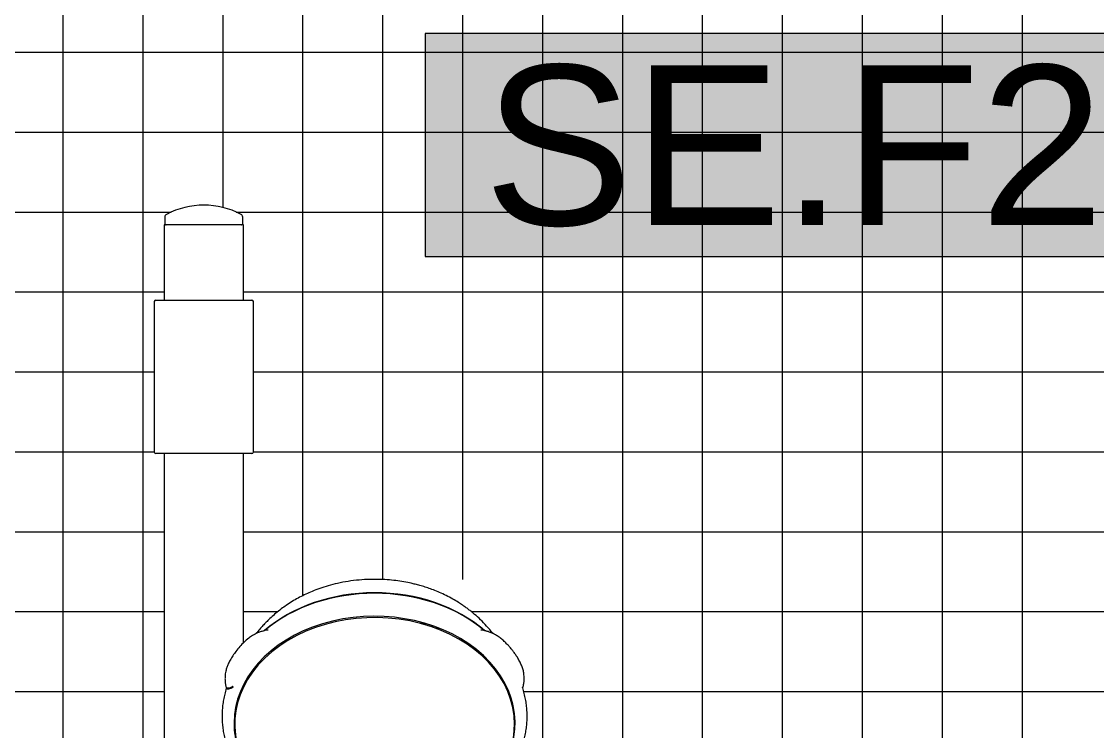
# Model space of a CAD drawing. Header units: centimetres. Extents: x -3207095 to 15275363, y -32656 to 4798027.
# Drawn here: x 710303 to 710353.5, y 4438151.5 to 4438184.8 of the extents above; entities that cross this region are included whole.
import ezdxf
from ezdxf.enums import TextEntityAlignment as Align

# ---------------------------------------------------------------- set-up
doc = ezdxf.new("R2010")
doc.units = ezdxf.units.CM
doc.linetypes.add('DUZ', pattern=[500, 500])
doc.layers.get('0').update_dxf_attribs({"color": 1, "linetype": 'DUZ'})
for name, color, linetype in [('a_seramik', 241, 'Continuous'), ('a_vitrifiye', 195, 'Continuous'), ('a_yazi', 105, 'Continuous')]:
    doc.layers.add(name, color=color, linetype=linetype)
doc.styles.add('KOD', font='arial.ttf')

# ---------------------------------------------------------------- blocks, each defined once
blk = doc.blocks.new('ELDUSU')
for p, q in [((38495.25, -2115.72), (38495.2, -2117.63)), ((38519.67, -2117.63), (38519.62, -2115.72)), ((38519.84, -2118.14), (38495.04, -2118.14)), ((38495.04, -2118.14), (38495.04, -2141.67)), ((38519.84, -2141.67), (38519.84, -2118.14)), ((38491.94, -2142.17), (38491.94, -2189.17)), ((38492.44, -2141.67), (38522.44, -2141.67)), ((38522.94, -2189.17), (38522.94, -2142.17)), ((38522.44, -2189.67), (38492.44, -2189.67)), ((38495.04, -2189.67), (38495.04, -2451.05)), ((38519.84, -2248.9), (38519.84, -2189.67)), ((38517.07, -2270.99), (38517.07, -2271.02)), ((38517.07, -2271.02), (38517.07, -2271.02)), ((38516.89, -2273.71), (38517.06, -2273.71)), ((38517.06, -2273.77), (38516.9, -2273.77)), ((38517.04, -2273), (38516.91, -2273.08)), ((38516.93, -2273.77), (38516.93, -2274.63)), ((38516.94, -2272.38), (38517.04, -2272.44)), ((38517.06, -2271.73), (38517, -2271.73)), ((38517.04, -2272.44), (38517.04, -2272.72)), ((38517.09, -2273.26), (38517.09, -2274.34)), ((38604.59, -2274.34), (38604.59, -2273.85)), ((38604.64, -2273.75), (38604.64, -2272.61))]:
    blk.add_line(p, q)
for centre, radius, start, end in [((38507.44, -2136.98), 25, 62.2169, 117.7831), ((38496.25, -2115.75), 1, 117.7831, 178.5), ((38518.62, -2115.75), 1, 1.5, 62.2169), ((38495.7, -2117.64), 0.5, 178.5, 270), ((38519.17, -2117.64), 0.5, 270, 1.5), ((38492.44, -2142.17), 0.5, 90, 180), ((38522.44, -2142.17), 0.5, 0, 90), ((38492.44, -2189.17), 0.5, 180, 270), ((38522.44, -2189.17), 0.5, 270, 0), ((38585.44, -2222.18), 22.69, 243.462, 251.6514), ((38527.34, -2245.48), 0.598, 76.5445, 111.8018), ((38594.33, -2245.36), 0.489, 65.9725, 106.6283), ((38514.75, -2262.57), 0.39, 186.8794, 242.2006), ((38606.9, -2262.53), 0.423, 296.7214, 357.6609), ((38573.83, -2273.33), 30.81, 358.8568, 4.5158), ((38542.49, -2272.72), 25.45, 179.3652, 180.6348), ((38573.91, -2274.03), 30.73, 353.4517, 0.1515), ((38566.77, -2272.54), 37.87, 359.9171, 1.3982)]:
    blk.add_arc(centre, radius, start, end)
for centre, major_axis, ratio, start_param, end_param in [((38560.84, -2268.23), (45.91, 0), 0.762289, 0.724591, 2.418864), ((38560.84, -2268.66), (-46.25, 0), 0.762289, 3.876812, 5.548408), ((38560.84, -2274.34), (43.75, 0), 0.762289, 0, 3.710635), ((38560.84, -2274.08), (-43.95, 0), 0.762289, 2.710797, 6.283185), ((38560.84, -2274.34), (43.8, 0), 0.762289, 1.107685, 1.160845), ((38560.84, -2268.23), (45.91, 0), 0.762289, -3.293697, -3.28233), ((38560.84, -2268.38), (45.45, 0), 0.762289, -3.305933, -3.29353), ((38560.84, -2269.03), (45.45, 0), 0.762289, -3.32738, -3.315143), ((38516.4, -2262.94), (-0.266, 0.423), 0.667929, 4.775853, 5.421914), ((38560.84, -2273.26), (43.75, 0), 0.762289, 2.967135, 3.141593), ((38560.84, -2273.26), (43.75, 0), 0.762289, 0, 0.174458), ((38560.84, -2273.56), (0, 43.84), 1, 1.512886, 1.528967), ((38560.84, -2272.72), (-43.8, 0), 0.762289, 6.219227, 6.253501), ((38560.84, -2273.11), (43.95, 0), 0.762289, 3.156082, 3.187115), ((38560.84, -2274.08), (-43.95, 0), 0.762289, 0, 0.477187), ((38560.84, -2271.49), (-43.95, 0), 0.762289, 0.068055, 0.096046), ((38560.84, -2272.72), (-43.8, 0), 0.762289, 0.029685, 0.047786), ((38560.84, -2274.34), (43.75, 0), 0.762289, 5.859566, 6.283185)]:
    blk.add_ellipse(centre, major_axis=major_axis, ratio=ratio, start_param=start_param, end_param=end_param)
for points, knots in [([(38597.85, -2245.99), (38597.52, -2245.57), (38596.58, -2244.42), (38594.98, -2242.66), (38593.09, -2240.83), (38591.5, -2239.46), (38590.24, -2238.47), (38589.28, -2237.76), (38588.24, -2237.04), (38586.93, -2236.18), (38585.23, -2235.16), (38583.26, -2234.12), (38581.23, -2233.17), (38579.3, -2232.38), (38577.5, -2231.73), (38575.84, -2231.2), (38574.32, -2230.77), (38572.61, -2230.34), (38570.57, -2229.91), (38568.1, -2229.51), (38565.4, -2229.21), (38562.47, -2229.04), (38559.33, -2229.03), (38555.98, -2229.22), (38552.6, -2229.64), (38549.36, -2230.25), (38546.4, -2231.01), (38543.76, -2231.85), (38541.42, -2232.75), (38539.33, -2233.67), (38537.39, -2234.64), (38535.48, -2235.71), (38533.7, -2236.84), (38532, -2238.04), (38530.39, -2239.28), (38528.86, -2240.59), (38527.54, -2241.84), (38526.42, -2242.97), (38525.4, -2244.08), (38524.54, -2245.1), (38524, -2245.76), (38523.8, -2246.02)], [0.1199866, 0.1199866, 0.1199866, 0.1199866, 0.1345754, 0.1605379, 0.1843613, 0.2059604, 0.2173952, 0.2278476, 0.2382993, 0.2515517, 0.2702477, 0.2917355, 0.3120692, 0.3308696, 0.3481382, 0.3638846, 0.3781316, 0.3909466, 0.4118074, 0.4345067, 0.459037, 0.4854171, 0.5137135, 0.5440433, 0.5758828, 0.6058849, 0.6335437, 0.658761, 0.6814382, 0.7015287, 0.720799, 0.7402716, 0.7606298, 0.7775762, 0.7967532, 0.8157365, 0.8320932, 0.8458506, 0.8588437, 0.8730537, 0.8821496, 0.8821496, 0.8821496, 0.8821496]), ([(38526.28, -2245.13), (38526.37, -2245.05), (38526.46, -2244.98), (38527.61, -2244), (38528.74, -2243.13), (38531.12, -2241.49), (38532.39, -2240.71), (38536.3, -2238.53), (38539.08, -2237.31), (38544.97, -2235.3), (38548.09, -2234.52), (38554.39, -2233.5), (38557.59, -2233.24), (38564.11, -2233.24), (38567.32, -2233.5), (38573.61, -2234.53), (38576.73, -2235.31), (38582.62, -2237.32), (38585.39, -2238.54), (38589.31, -2240.72), (38590.57, -2241.5), (38592.96, -2243.15), (38594.09, -2244.01), (38595.22, -2244.98), (38595.3, -2245.04), (38595.37, -2245.1)], [0.2474426, 0.2474426, 0.2474426, 0.2474426, 0.25, 0.25, 0.28125, 0.28125, 0.3125, 0.3125, 0.375, 0.375, 0.4375, 0.4375, 0.5, 0.5, 0.5625, 0.5625, 0.625, 0.625, 0.6875, 0.6875, 0.71875, 0.71875, 0.75, 0.75, 0.7521277, 0.7521277, 0.7521277, 0.7521277]), ([(38527.14, -2244.92), (38526.93, -2244.97), (38526.68, -2245.03), (38526.35, -2245.12), (38526.12, -2245.18), (38525.8, -2245.26), (38525.36, -2245.4), (38524.82, -2245.58), (38523.91, -2245.93), (38522.73, -2246.52), (38521.33, -2247.53), (38520, -2248.69), (38518.67, -2250.08), (38517.52, -2251.5), (38516.5, -2252.93), (38515.69, -2254.24), (38515.07, -2255.46), (38514.69, -2256.39), (38514.45, -2257.13), (38514.28, -2257.8), (38514.14, -2258.6), (38514.08, -2259.34), (38514.06, -2259.93), (38514.06, -2260.33), (38514.07, -2260.69), (38514.09, -2261.08), (38514.13, -2261.48), (38514.2, -2261.91), (38514.27, -2262.3), (38514.31, -2262.48), (38514.33, -2262.58)], [0, 0, 0, 0, 0.022862, 0.031975, 0.037361, 0.049315, 0.070078, 0.092777, 0.117502, 0.186297, 0.24672, 0.324606, 0.403131, 0.489656, 0.560796, 0.632202, 0.693361, 0.743932, 0.768048, 0.797709, 0.833319, 0.87196, 0.892663, 0.908585, 0.922172, 0.937055, 0.956071, 0.977412, 0.989947, 1, 1, 1, 1]), ([(38527.58, -2244.92), (38527.58, -2244.92), (38527.57, -2244.92), (38527.55, -2244.92), (38527.5, -2244.93), (38527.46, -2244.9), (38527.46, -2244.9)], [0.832246, 0.832246, 0.832246, 0.832246, 0.8460442, 0.8606249, 0.9899866, 1, 1, 1, 1]), ([(38580.97, -2244.37), (38580.96, -2244.41), (38580.93, -2244.44), (38580.9, -2244.46), (38580.87, -2244.49), (38580.82, -2244.51), (38580.77, -2244.52), (38580.72, -2244.53), (38580.66, -2244.53), (38580.6, -2244.52), (38580.54, -2244.51), (38580.47, -2244.49), (38580.4, -2244.47)], [0.5810946, 0.5810946, 0.5810946, 0.5810946, 0.678634, 0.678634, 0.678634, 0.7845952, 0.7845952, 0.7845952, 0.8918316, 0.8918316, 0.8918316, 1, 1, 1, 1]), ([(38594.18, -2244.89), (38594.17, -2244.89), (38594.13, -2244.9), (38594.09, -2244.9), (38594.09, -2244.9), (38594.09, -2244.9)], [0, 0, 0, 0, 0.0088506, 0.0977156, 0.1284092, 0.1284092, 0.1284092, 0.1284092]), ([(38607.33, -2262.56), (38607.38, -2262.34), (38607.47, -2261.95), (38607.55, -2261.35), (38607.61, -2260.66), (38607.62, -2259.81), (38607.57, -2258.97), (38607.48, -2258.28), (38607.36, -2257.66), (38607.14, -2256.84), (38606.76, -2255.8), (38606.19, -2254.62), (38605.52, -2253.47), (38604.84, -2252.45), (38604.18, -2251.56), (38603.51, -2250.71), (38602.77, -2249.84), (38601.88, -2248.91), (38600.89, -2247.99), (38599.98, -2247.26), (38599.25, -2246.75), (38598.72, -2246.43), (38598.2, -2246.15), (38597.64, -2245.89), (38597.01, -2245.63), (38596.41, -2245.42), (38595.94, -2245.27), (38595.64, -2245.19), (38595.37, -2245.12), (38594.99, -2245.02), (38594.71, -2244.95), (38594.52, -2244.91)], [0, 0, 0, 0, 0.023194, 0.047621, 0.07252, 0.115144, 0.150729, 0.176863, 0.202912, 0.235549, 0.289387, 0.35243, 0.411513, 0.464902, 0.512615, 0.556841, 0.605495, 0.659317, 0.718305, 0.77343, 0.802088, 0.826425, 0.847132, 0.873326, 0.898378, 0.927022, 0.948796, 0.957241, 0.963939, 0.979581, 1, 1, 1, 1]), ([(38514.58, -2262.85), (38514.48, -2263.13), (38514.22, -2263.92), (38513.85, -2265.4), (38513.5, -2267.17), (38513.26, -2268.97), (38513.14, -2270.77), (38513.13, -2272.57), (38513.23, -2274.37), (38513.44, -2276.16), (38513.76, -2277.95), (38514.19, -2279.72), (38514.74, -2281.47), (38515.39, -2283.19), (38516.14, -2284.89), (38517.01, -2286.57), (38517.97, -2288.2), (38519.04, -2289.8), (38520.21, -2291.36), (38521.47, -2292.87), (38522.83, -2294.33), (38524.28, -2295.74), (38525.81, -2297.09), (38527.43, -2298.38), (38529.13, -2299.61), (38530.9, -2300.78), (38532.74, -2301.87), (38534.65, -2302.89), (38536.62, -2303.84), (38538.65, -2304.72), (38540.73, -2305.52), (38542.86, -2306.23), (38545.01, -2306.87), (38547.25, -2307.43), (38548.62, -2307.71), (38549.42, -2307.87)], [0, 0, 0, 0, 0.01358, 0.044199, 0.074769, 0.105297, 0.135793, 0.166267, 0.196733, 0.227198, 0.257675, 0.288175, 0.318708, 0.349284, 0.37991, 0.410589, 0.441325, 0.472118, 0.502968, 0.53387, 0.564822, 0.595819, 0.626855, 0.657925, 0.689023, 0.720144, 0.751285, 0.78244, 0.813605, 0.844779, 0.875958, 0.907141, 0.938326, 0.969511, 1, 1, 1, 1]), ([(38516.66, -2262.74), (38516.53, -2262.83), (38516.4, -2262.92), (38516.13, -2263.07), (38515.99, -2263.14), (38515.59, -2263.31), (38515.34, -2263.38), (38515.01, -2263.4), (38514.91, -2263.39), (38514.73, -2263.34), (38514.66, -2263.3), (38514.56, -2263.19), (38514.54, -2263.11), (38514.53, -2262.97), (38514.54, -2262.91), (38514.56, -2262.85)], [0, 0, 0, 0, 0.125, 0.125, 0.25, 0.25, 0.5, 0.5, 0.625, 0.625, 0.75, 0.75, 0.875, 0.875, 0.9521293, 0.9521293, 0.9521293, 0.9521293]), ([(38514.56, -2262.92), (38514.58, -2262.94), (38514.61, -2262.96), (38514.72, -2263), (38514.82, -2263.02), (38515.13, -2263.04), (38515.38, -2263), (38515.77, -2262.87), (38515.9, -2262.82), (38516.17, -2262.69), (38516.31, -2262.62), (38516.44, -2262.53)], [0.3271624, 0.3271624, 0.3271624, 0.3271624, 0.375, 0.375, 0.5, 0.5, 0.75, 0.75, 0.875, 0.875, 1, 1, 1, 1]), ([(38572.27, -2307.86), (38572.48, -2307.82), (38573.37, -2307.66), (38575.09, -2307.27), (38577.27, -2306.7), (38579.43, -2306.04), (38581.55, -2305.3), (38583.62, -2304.48), (38585.63, -2303.58), (38587.59, -2302.6), (38589.48, -2301.56), (38591.31, -2300.44), (38593.06, -2299.25), (38594.74, -2298), (38596.34, -2296.69), (38597.85, -2295.31), (38599.28, -2293.88), (38600.61, -2292.4), (38601.85, -2290.86), (38602.99, -2289.28), (38604.03, -2287.66), (38604.97, -2286.01), (38605.8, -2284.32), (38606.53, -2282.6), (38607.14, -2280.85), (38607.65, -2279.09), (38608.04, -2277.31), (38608.33, -2275.52), (38608.5, -2273.72), (38608.56, -2271.92), (38608.5, -2270.12), (38608.34, -2268.32), (38608.06, -2266.53), (38607.67, -2264.77), (38607.33, -2263.49), (38607.12, -2262.89), (38607.1, -2262.82)], [0, 0, 0, 0, 0.007899, 0.039091, 0.070286, 0.101485, 0.132687, 0.163891, 0.195096, 0.2263, 0.257501, 0.288696, 0.319881, 0.351053, 0.382207, 0.413338, 0.44444, 0.475508, 0.506534, 0.537514, 0.568443, 0.599315, 0.630128, 0.66088, 0.691572, 0.722206, 0.752788, 0.783325, 0.813825, 0.844299, 0.874759, 0.905215, 0.935677, 0.966158, 0.996669, 1, 1, 1, 1])]:
    blk.add_open_spline(points, degree=3, knots=knots)
blk.add_open_spline([(38607.1, -2262.91), (38607.11, -2262.9), (38607.12, -2262.9), (38607.12, -2262.9)], degree=3)

msp = doc.modelspace()

# ---------------------------------------------------------------- hatches: boundary and pattern name
msp.add_hatch(color=255).paths.add_polyline_path([(710321.928, 4438173.804), (710356.428, 4438173.804), (710356.428, 4438184.268), (710321.928, 4438184.268)])

# ---------------------------------------------------------------- linework, layer by layer
at = {"layer": 'a_seramik', "color": 253}
for p, q in [((710319.928, 4438273.392), (710319.928, 4438158.649)), ((710323.678, 4438273.392), (710323.678, 4438158.649)), ((710327.428, 4438273.392), (710327.428, 4437898.392)), ((710331.178, 4438273.392), (710331.178, 4437898.392)), ((710334.928, 4438273.392), (710334.928, 4437898.392)), ((710338.678, 4438273.392), (710338.678, 4437898.392)), ((710342.428, 4438273.392), (710342.428, 4437898.392)), ((710346.178, 4438273.392), (710346.178, 4437898.392)), ((710349.928, 4438273.392), (710349.928, 4437898.392)), ((710304.928, 4438203.894), (710304.928, 4438045.346)), ((710308.678, 4438202.396), (710308.678, 4438046.968)), ((710312.428, 4438202.142), (710312.428, 4438176.11)), ((710316.178, 4438202.142), (710316.178, 4438157.888)), ((710244.928, 4438183.392), (710378.128, 4438183.392)), ((710244.928, 4438179.642), (710378.128, 4438179.642)), ((710244.928, 4438175.892), (710310.019, 4438175.892)), ((710313.068, 4438175.892), (710378.128, 4438175.892)), ((710244.928, 4438172.142), (710309.683, 4438172.142)), ((710313.403, 4438172.142), (710378.128, 4438172.142)), ((710244.928, 4438168.392), (710309.218, 4438168.392)), ((710313.868, 4438168.392), (710378.128, 4438168.392)), ((710244.928, 4438164.642), (710309.218, 4438164.642)), ((710313.868, 4438164.642), (710378.128, 4438164.642)), ((710244.928, 4438160.892), (710309.683, 4438160.892)), ((710313.403, 4438160.892), (710378.128, 4438160.892)), ((710244.928, 4438157.142), (710309.683, 4438157.142)), ((710313.403, 4438157.142), (710315.016, 4438157.142)), ((710324.09, 4438157.142), (710378.128, 4438157.142)), ((710244.928, 4438153.392), (710309.683, 4438153.392)), ((710326.553, 4438153.392), (710378.128, 4438153.392))]:
    msp.add_line(p, q, dxfattribs=at)
at = {"layer": 'a_yazi'}
msp.add_lwpolyline([(710321.928, 4438173.804), (710356.428, 4438173.804), (710356.428, 4438184.268), (710321.928, 4438184.268)], close=True, dxfattribs=at)

# ---------------------------------------------------------------- block references
at = {"layer": 'a_vitrifiye', "xscale": 0.1499999999994315, "yscale": 0.1499999999994315, "zscale": 0.1499999999994315}
msp.add_blockref('ELDUSU', (704535.428, 4438493.013), dxfattribs=at)

# ---------------------------------------------------------------- texts
at = {"layer": 'a_yazi', "style": 'KOD'}
msp.add_attdef('SE.F2', text='CG', height=7.5, dxfattribs=at).set_placement((710339.223, 4438179.036), align=Align.MIDDLE)

doc.saveas('drawing.dxf')
